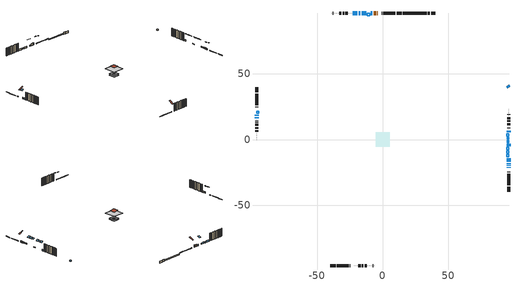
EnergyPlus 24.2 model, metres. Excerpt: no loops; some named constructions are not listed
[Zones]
conditioned space
 floor outside (Floor1 construction): -0.86,-0.86 -0.86,0.86 0.86,0.86 0.86,-0.86 z0.91
 floor adiabatic (Floor2 construction): -2.91,-2.91 -2.91,2.91 2.91,2.91 2.91,-2.91 z0.91
 floor adiabatic (AdiabaticFloorConstruction): -5.38,-5.38 -5.38,5.38 5.38,5.38 5.38,-5.38 z5.79
 floor foundation (Slab1 construction): -1.7,-1.7 -1.7,1.7 1.7,1.7 1.7,-1.7 z-1.07
 floor foundation (Slab1 construction 1): -1.2,-1.2 -1.2,1.2 1.2,1.2 1.2,-1.2 z-1.07
 floor foundation (Slab3 construction): -2.91,-2.91 -2.91,2.91 2.91,2.91 2.91,-2.91 z-0.46
 wall outside (RimJoist1 construction): 14.48,96.13 10.52,96.13 / -39.82,-96.13 -35.86,-96.13 / -96.13,39.82 -96.13,35.86 / 96.13,-39.82 96.13,-35.86 z0.91:1.21
 wall outside (RimJoist2 construction): 9.59,96.13 0.56,96.13 / -34.93,-96.13 -25.9,-96.13 / -96.13,34.93 -96.13,25.9 / 96.13,-34.93 96.13,-25.9 z0.91:1.21
 wall outside (RimJoist3 construction): -0.37,96.13 -0.75,96.13 / -24.97,-96.13 -24.6,-96.13 / -96.13,24.97 -96.13,24.6 / 96.13,-24.97 96.13,-24.6 z0.91:1.21
 wall outside (AdiabaticWallConstruction 1): -3.71,96.13 -4.13,96.13 / -5.06,96.13 -6.91,96.13 z0.91:2.94
 wall outside (AdiabaticWallConstruction): 96.13,-21.63 96.13,-20.95 / 96.13,-20.03 96.13,-19.59 / 96.13,-18.67 96.13,-18.04 / 96.14,39.82 95.2,40.76 / 96.13,-17.11 96.13,-14.15 / -7.84,96.13 -8.97,96.13 / -12.75,96.13 -16.08,96.13 / -17.01,96.13 -18.33,96.13 / -96.13,18.88 -96.13,18.06 / 96.13,5.47 96.13,6.8 / -19.26,96.13 -22.79,96.13 / -96.13,17.13 -96.13,15.99 z0.91:2.13; 96.13,-5.01 96.13,-3.23 z0.91:1.42
 wall outside (Wall10 construction): -23.72,96.13 -23.76,96.13 / -21.63,-96.13 -21.59,-96.13 / -96.13,15.07 -96.13,15.03 / 96.13,7.73 96.13,7.77 z0.91:8.23
 wall outside (Wall11 construction): -24.69,96.13 -24.83,96.13 / -20.67,-96.13 -20.52,-96.13 / -96.13,14.1 -96.13,13.95 / 96.13,8.7 96.13,8.84 z0.91:8.23
 wall outside (Wall12 construction): -25.76,96.13 -25.86,96.13 / -19.59,-96.13 -19.5,-96.13 / -96.13,13.02 -96.13,12.93 / 96.13,9.77 96.13,9.87 z0.91:8.23
 wall outside (Wall1 construction): -26.79,96.13 -28.45,96.13 / -18.57,-96.13 -16.9,-96.13 / -96.13,12 -96.13,10.34 / 96.13,10.8 96.13,12.46 z0.91:8.23
 wall outside (Wall2 construction): -29.38,96.13 -30.64,96.13 / -15.97,-96.13 -14.71,-96.13 / -96.13,9.41 -96.13,8.14 / 96.13,13.39 96.13,14.66 z0.91:8.23
 wall outside (Wall3 construction): -31.57,96.13 -33.06,96.13 / -13.78,-96.13 -12.3,-96.13 / -96.13,7.21 -96.13,5.73 / 96.13,15.58 96.13,17.07 z0.91:8.23
 wall outside (Wall4 construction): -33.98,96.13 -34.05,96.13 / -11.37,-96.13 -11.3,-96.13 / -96.13,4.8 -96.13,4.73 / 96.13,18 96.13,18.06 z0.91:8.23
 wall outside (Wall5 construction): -34.98,96.13 -35.03,96.13 / -10.37,-96.13 -10.32,-96.13 / -96.13,3.81 -96.13,3.76 / 96.13,18.99 96.13,19.04 z0.91:8.23
 wall outside (Wall6 construction): -35.96,96.13 -35.98,96.13 / -9.4,-96.13 -9.38,-96.13 / -96.13,2.83 -96.13,2.81 / 96.13,19.97 96.13,19.99 z0.91:8.23
 wall outside (Wall7 construction): -36.91,96.13 -36.93,96.13 / -8.45,-96.13 -8.43,-96.13 / -96.13,1.88 -96.13,1.86 / 96.13,20.92 96.13,20.94 z0.91:8.23
 wall outside (Wall8 construction): -37.85,96.13 -37.95,96.13 / -7.5,-96.13 -7.41,-96.13 / -96.13,0.93 -96.13,0.84 / 96.13,21.87 96.13,21.96 z0.91:8.23
 wall outside (Wall9 construction): -38.87,96.13 -38.89,96.13 / -6.48,-96.13 -6.46,-96.13 / -96.13,-0.09 -96.13,-0.11 / 96.13,22.89 96.13,22.9 z0.91:8.23
 wall foundation (FoundationWall1 construction): 39.82,96.13 36.77,96.13 z-1.07:0.91
 wall foundation (FoundationWall2 construction): 35.84,96.13 34.32,96.13 z-1.07:0.91
 wall foundation (FoundationWall3 construction): 33.39,96.13 15.41,96.13 z-0.46:0.3
 window (WindowConstruction): 96.13,-21.63 96.13,-20.95 z0.91:2.13
 window (WindowConstruction 10): 96.13,-20.03 96.13,-19.6 z0.91:2.13
 window (WindowConstruction 11): 96.13,-18.67 96.13,-18.04 z0.91:2.13
 window (WindowConstruction 12): 96.13,39.82 95.2,40.76 z0.91:2.13
 window (WindowConstruction 7): 96.13,-17.11 96.13,-14.15 z0.91:2.13
 window (WindowConstruction 8): -7.84,96.13 -8.97,96.13 z0.91:2.13
 window (WindowConstruction 1): 96.13,-5.01 96.13,-3.23 z0.91:1.42
 window (WindowConstruction 2): -12.75,96.13 -16.08,96.13 z0.91:2.13
 window (WindowConstruction 3): -17.01,96.13 -18.33,96.13 z0.91:2.13
 window (WindowConstruction 9): -96.13,18.88 -96.13,18.06 z0.91:2.13
 window (WindowConstruction 4): 96.13,5.47 96.13,6.8 z0.91:2.13
 window (WindowConstruction 5): -19.26,96.13 -22.79,96.13 z0.91:2.13
 window (WindowConstruction 6): -96.13,17.13 -96.13,16 z0.91:2.13
 door (Door): -3.71,96.13 -4.13,96.13 z0.91:2.94
 door (Door 1): -5.06,96.13 -6.91,96.13 z0.91:2.94
 ceiling adiabatic (AdiabaticFloorConstruction): 5.38,-5.38 5.38,5.38 -5.38,5.38 -5.38,-5.38 z5.79
 roof outside (Roof1 construction): -2.43,2.43 -2.43,-2.43 2.43,-2.43 2.43,2.43 z8.23
 roof outside (Roof2 construction): -2.78,96.13,8.23 -2.78,92.18,10.2 -1.67,92.18,10.2 -1.67,96.13,8.23; -22.56,-96.13,8.23 -22.56,-92.18,10.2 -23.67,-92.18,10.2 -23.67,-96.13,8.23; -96.13,22.56,8.23 -92.18,22.56,10.2 -92.18,23.67,10.2 -96.13,23.67,8.23; 96.13,-22.56,8.23 92.18,-22.56,10.2 92.18,-23.67,10.2 96.13,-23.67,8.23
 roof outside (AdiabaticRoofConstruction): -96.14,19.8,8.22 -94.5,19.8,9.04 -94.5,21.63,9.04 -96.14,21.63,8.22; 96.14,-11.39,8.22 94.5,-11.39,9.04 94.5,-13.22,9.04 96.14,-13.22,8.22; 96.14,-8.59,8.22 94.46,-8.59,9.06 94.46,-10.46,9.06 96.14,-10.46,8.22; 96.14,-5.94,8.22 94.59,-5.94,9 94.59,-7.67,9 96.14,-7.67,8.22; 96.14,-0.61,8.22 94.62,-0.61,8.98 94.62,-2.31,8.98 96.14,-2.31,8.22; -11.82,96.14,8.22 -11.82,94.42,9.08 -9.9,94.42,9.08 -9.9,96.14,8.22; 96.14,1.68,8.22 94.91,1.68,8.84 94.91,0.32,8.84 96.14,0.32,8.22; 96.14,4.54,8.22 94.41,4.54,9.09 94.41,2.61,9.09 96.14,2.61,8.22
 skylight (SkylightConstruction): -96.13,19.8,8.23 -94.5,19.8,9.04 -94.5,21.63,9.04 -96.13,21.63,8.23
 skylight (SkylightConstruction 1): 96.13,-11.39,8.23 94.5,-11.39,9.04 94.5,-13.22,9.04 96.13,-13.22,8.23
 skylight (SkylightConstruction 2): 96.13,-8.59,8.23 94.47,-8.59,9.06 94.47,-10.46,9.06 96.13,-10.46,8.23
 skylight (SkylightConstruction 3): 96.13,-5.94,8.23 94.59,-5.94,9 94.59,-7.67,9 96.13,-7.67,8.23
 skylight (SkylightConstruction 4): 96.13,-0.61,8.23 94.62,-0.61,8.98 94.62,-2.31,8.98 96.13,-2.31,8.23
 skylight (SkylightConstruction 5): -11.82,96.13,8.23 -11.82,94.42,9.08 -9.9,94.42,9.08 -9.9,96.13,8.23
 skylight (SkylightConstruction 6): 96.13,1.68,8.23 94.92,1.68,8.83 94.92,0.32,8.83 96.13,0.32,8.23
 skylight (SkylightConstruction 7): 96.13,4.54,8.23 94.41,4.54,9.09 94.41,2.61,9.09 96.13,2.61,8.23
[Schedule:Day:Interval]
mech vent bath fan 1 schedule day: No, 07:00, 0, 08:00, 1, 09:00, 0.2, 24:00, 0
mech vent bath fan 1 schedule default day; mech vent range fan 0 schedule default day; misc plug loads schedule default day; general water use schedule default day; heating setpoint default day; cooling setpoint default day; clothes dryer exhaust 0 schedule default day; cooling season schedule day; cooling season schedule day 2; cooling season schedule default day; exterior lighting schedule default day; natural vent schedule default day: No, 24:00, 0
mech vent range fan 0 schedule day: No, 18:00, 0, 19:00, 1, 20:00, 0.2, 24:00, 0
misc plug loads schedule day: No, 06:00, 0.705882, 07:00, 0.745098, 08:00, 0.803922, 15:00, 0.823529, 16:00, 0.862745, 17:00, 0.921569, 18:00, 0.980392, 19:00, 1, 20:00, 0.980392, 21:00, 0.941176, 22:00, 0.862745, 23:00, 0.784314, 24:00, 0.72549
general water use schedule day: No, 01:00, 0.315068, 03:00, 0.287671, 04:00, 0.342466, 05:00, 0.369863, 06:00, 0.520548, 07:00, 0.60274, 08:00, 0.534247, 10:00, 0.506849, 11:00, 0.465753, 14:00, 0.479452, 15:00, 0.534247, 16:00, 0.589041, 17:00, 0.69863, 18:00, 0.876712, 19:00, 0.890411, 20:00, 0.986301, 21:00, 1, 22:00, 0.863014, 23:00, 0.616438, 24:00, 0.465753
heating setpoint day: No, 07:00, 18, 23:00, 21, 24:00, 18
cooling setpoint day: No, 24:00, 25
clothes dryer exhaust 0 schedule day: No, 01:00, 0.123457, 02:00, 0.0740741, 03:00, 0.0493827, 04:00, 0.0246914, 05:00, 0.0493827, 06:00, 0.0740741, 07:00, 0.197531, 08:00, 0.395062, 09:00, 0.592593, 10:00, 0.839506, 11:00, 0.962963, 12:00, 1, 13:00, 0.91358, 14:00, 0.82716, 15:00, 0.716049, 16:00, 0.753086, 17:00, 0.679012, 18:00, 0.666667, 20:00, 0.62963, 21:00, 0.641975, 22:00, 0.666667, 23:00, 0.54321, 24:00, 0.296296
cooling season schedule day 1: No, 24:00, 1
exterior lighting schedule day: No, 01:00, 0.566667, 03:00, 0.524167, 05:00, 0.495833, 06:00, 0.5525, 07:00, 0.623333, 08:00, 0.580833, 09:00, 0.439167, 10:00, 0.354167, 12:00, 0.34, 13:00, 0.354167, 14:00, 0.396667, 15:00, 0.425, 16:00, 0.495833, 17:00, 0.623333, 18:00, 0.793333, 19:00, 0.906667, 20:00, 0.963333, 21:00, 0.991667, 22:00, 0.920833, 23:00, 0.793333, 24:00, 0.665833
exterior lighting schedule day 1: No, 01:00, 0.528571, 03:00, 0.488929, 05:00, 0.4625, 06:00, 0.515357, 07:00, 0.581429, 08:00, 0.541786, 09:00, 0.409643, 10:00, 0.330357, 12:00, 0.317143, 13:00, 0.330357, 14:00, 0.37, 15:00, 0.396429, 16:00, 0.4625, 17:00, 0.581429, 18:00, 0.74, 19:00, 0.845714, 20:00, 0.898571, 21:00, 0.925, 22:00, 0.858929, 23:00, 0.74, 24:00, 0.621071
exterior lighting schedule day 10: No, 01:00, 0.552381, 03:00, 0.510952, 05:00, 0.483333, 06:00, 0.538571, 07:00, 0.607619, 08:00, 0.56619, 09:00, 0.428095, 10:00, 0.345238, 12:00, 0.331429, 13:00, 0.345238, 14:00, 0.386667, 15:00, 0.414286, 16:00, 0.483333, 17:00, 0.607619, 18:00, 0.773333, 19:00, 0.88381, 20:00, 0.939048, 21:00, 0.966667, 22:00, 0.897619, 23:00, 0.773333, 24:00, 0.649048
exterior lighting schedule day 11: No, 01:00, 0.571429, 03:00, 0.528571, 05:00, 0.5, 06:00, 0.557143, 07:00, 0.628571, 08:00, 0.585714, 09:00, 0.442857, 10:00, 0.357143, 12:00, 0.342857, 13:00, 0.357143, 14:00, 0.4, 15:00, 0.428571, 16:00, 0.5, 17:00, 0.628571, 18:00, 0.8, 19:00, 0.914286, 20:00, 0.971429, 21:00, 1, 22:00, 0.928571, 23:00, 0.8, 24:00, 0.671429
exterior lighting schedule day 2: No, 01:00, 0.485714, 03:00, 0.449286, 05:00, 0.425, 06:00, 0.473571, 07:00, 0.534286, 08:00, 0.497857, 09:00, 0.376429, 10:00, 0.303571, 12:00, 0.291429, 13:00, 0.303571, 14:00, 0.34, 15:00, 0.364286, 16:00, 0.425, 17:00, 0.534286, 18:00, 0.68, 19:00, 0.777143, 20:00, 0.825714, 21:00, 0.85, 22:00, 0.789286, 23:00, 0.68, 24:00, 0.570714
exterior lighting schedule day 3: No, 01:00, 0.442857, 03:00, 0.409643, 05:00, 0.3875, 06:00, 0.431786, 07:00, 0.487143, 08:00, 0.453929, 09:00, 0.343214, 10:00, 0.276786, 12:00, 0.265714, 13:00, 0.276786, 14:00, 0.31, 15:00, 0.332143, 16:00, 0.3875, 17:00, 0.487143, 18:00, 0.62, 19:00, 0.708571, 20:00, 0.752857, 21:00, 0.775, 22:00, 0.719643, 23:00, 0.62, 24:00, 0.520357
exterior lighting schedule day 4: No, 01:00, 0.4, 03:00, 0.37, 05:00, 0.35, 06:00, 0.39, 07:00, 0.44, 08:00, 0.41, 09:00, 0.31, 10:00, 0.25, 12:00, 0.24, 13:00, 0.25, 14:00, 0.28, 15:00, 0.3, 16:00, 0.35, 17:00, 0.44, 18:00, 0.56, 19:00, 0.64, 20:00, 0.68, 21:00, 0.7, 22:00, 0.65, 23:00, 0.56, 24:00, 0.47
exterior lighting schedule day 5: No, 01:00, 0.380952, 03:00, 0.352381, 05:00, 0.333333, 06:00, 0.371429, 07:00, 0.419048, 08:00, 0.390476, 09:00, 0.295238, 10:00, 0.238095, 12:00, 0.228571, 13:00, 0.238095, 14:00, 0.266667, 15:00, 0.285714, 16:00, 0.333333, 17:00, 0.419048, 18:00, 0.533333, 19:00, 0.609524, 20:00, 0.647619, 21:00, 0.666667, 22:00, 0.619048, 23:00, 0.533333, 24:00, 0.447619
exterior lighting schedule day 6: No, 01:00, 0.390476, 03:00, 0.36119, 05:00, 0.341667, 06:00, 0.380714, 07:00, 0.429524, 08:00, 0.400238, 09:00, 0.302619, 10:00, 0.244048, 12:00, 0.234286, 13:00, 0.244048, 14:00, 0.273333, 15:00, 0.292857, 16:00, 0.341667, 17:00, 0.429524, 18:00, 0.546667, 19:00, 0.624762, 20:00, 0.66381, 21:00, 0.683333, 22:00, 0.634524, 23:00, 0.546667, 24:00, 0.45881
exterior lighting schedule day 7: No, 01:00, 0.419048, 03:00, 0.387619, 05:00, 0.366667, 06:00, 0.408571, 07:00, 0.460952, 08:00, 0.429524, 09:00, 0.324762, 10:00, 0.261905, 12:00, 0.251429, 13:00, 0.261905, 14:00, 0.293333, 15:00, 0.314286, 16:00, 0.366667, 17:00, 0.460952, 18:00, 0.586667, 19:00, 0.670476, 20:00, 0.712381, 21:00, 0.733333, 22:00, 0.680952, 23:00, 0.586667, 24:00, 0.492381
exterior lighting schedule day 8: No, 01:00, 0.466667, 03:00, 0.431667, 05:00, 0.408333, 06:00, 0.455, 07:00, 0.513333, 08:00, 0.478333, 09:00, 0.361667, 10:00, 0.291667, 12:00, 0.28, 13:00, 0.291667, 14:00, 0.326667, 15:00, 0.35, 16:00, 0.408333, 17:00, 0.513333, 18:00, 0.653333, 19:00, 0.746667, 20:00, 0.793333, 21:00, 0.816667, 22:00, 0.758333, 23:00, 0.653333, 24:00, 0.548333
exterior lighting schedule day 9: No, 01:00, 0.509524, 03:00, 0.47131, 05:00, 0.445833, 06:00, 0.496786, 07:00, 0.560476, 08:00, 0.522262, 09:00, 0.394881, 10:00, 0.318452, 12:00, 0.305714, 13:00, 0.318452, 14:00, 0.356667, 15:00, 0.382143, 16:00, 0.445833, 17:00, 0.560476, 18:00, 0.713333, 19:00, 0.815238, 20:00, 0.86619, 21:00, 0.891667, 22:00, 0.827976, 23:00, 0.713333, 24:00, 0.59869
[Schedule:Week:Daily]
mech vent bath fan 1 schedule Week Rule - Jan1-Dec31: mech vent bath fan 1 schedule day, mech vent bath fan 1 schedule day, mech vent bath fan 1 schedule day, mech vent bath fan 1 schedule day, mech vent bath fan 1 schedule day, mech vent bath fan 1 schedule day, mech vent bath fan 1 schedule day, mech vent bath fan 1 schedule default day, mech vent bath fan 1 schedule default day, mech vent bath fan 1 schedule default day, mech vent bath fan 1 schedule default day, mech vent bath fan 1 schedule default day
mech vent range fan 0 schedule Week Rule - Jan1-Dec31: mech vent range fan 0 schedule day, mech vent range fan 0 schedule day, mech vent range fan 0 schedule day, mech vent range fan 0 schedule day, mech vent range fan 0 schedule day, mech vent range fan 0 schedule day, mech vent range fan 0 schedule day, mech vent range fan 0 schedule default day, mech vent range fan 0 schedule default day, mech vent range fan 0 schedule default day, mech vent range fan 0 schedule default day, mech vent range fan 0 schedule default day
misc plug loads schedule Week Rule - Jan1-Dec31: misc plug loads schedule day, misc plug loads schedule day, misc plug loads schedule day, misc plug loads schedule day, misc plug loads schedule day, misc plug loads schedule day, misc plug loads schedule day, misc plug loads schedule default day, misc plug loads schedule default day, misc plug loads schedule default day, misc plug loads schedule default day, misc plug loads schedule default day
general water use schedule Week Rule - Jan1-Dec31: general water use schedule day, general water use schedule day, general water use schedule day, general water use schedule day, general water use schedule day, general water use schedule day, general water use schedule day, general water use schedule default day, general water use schedule default day, general water use schedule default day, general water use schedule default day, general water use schedule default day
heating setpoint Week Rule - Jan1-Dec31: heating setpoint day, heating setpoint day, heating setpoint day, heating setpoint day, heating setpoint day, heating setpoint day, heating setpoint day, heating setpoint default day, heating setpoint default day, heating setpoint default day, heating setpoint default day, heating setpoint default day
cooling setpoint Week Rule - Jan1-Dec31: cooling setpoint day, cooling setpoint day, cooling setpoint day, cooling setpoint day, cooling setpoint day, cooling setpoint day, cooling setpoint day, cooling setpoint default day, cooling setpoint default day, cooling setpoint default day, cooling setpoint default day, cooling setpoint default day
clothes dryer exhaust 0 schedule Week Rule - Jan1-Dec31: clothes dryer exhaust 0 schedule day, clothes dryer exhaust 0 schedule day, clothes dryer exhaust 0 schedule day, clothes dryer exhaust 0 schedule day, clothes dryer exhaust 0 schedule day, clothes dryer exhaust 0 schedule day, clothes dryer exhaust 0 schedule day, clothes dryer exhaust 0 schedule default day, clothes dryer exhaust 0 schedule default day, clothes dryer exhaust 0 schedule default day, clothes dryer exhaust 0 schedule default day, clothes dryer exhaust 0 schedule default day
cooling season schedule Week Rule - Jan1-May26: cooling season schedule day, cooling season schedule day, cooling season schedule day, cooling season schedule day, cooling season schedule day, cooling season schedule day, cooling season schedule day, cooling season schedule default day, cooling season schedule default day, cooling season schedule default day, cooling season schedule default day, cooling season schedule default day
cooling season schedule Week Rule - May27-Jun2: cooling season schedule day, cooling season schedule day, cooling season schedule day, cooling season schedule day, cooling season schedule day, cooling season schedule day 1, cooling season schedule day 1, cooling season schedule default day, cooling season schedule default day, cooling season schedule default day, cooling season schedule default day, cooling season schedule default day
cooling season schedule Week Rule - Jun3-Aug25: cooling season schedule day 1, cooling season schedule day 1, cooling season schedule day 1, cooling season schedule day 1, cooling season schedule day 1, cooling season schedule day 1, cooling season schedule day 1, cooling season schedule default day, cooling season schedule default day, cooling season schedule default day, cooling season schedule default day, cooling season schedule default day
cooling season schedule Week Rule - Aug26-Sep1: cooling season schedule day 1, cooling season schedule day 1, cooling season schedule day 1, cooling season schedule day 1, cooling season schedule day 1, cooling season schedule day 1, cooling season schedule day 2, cooling season schedule default day, cooling season schedule default day, cooling season schedule default day, cooling season schedule default day, cooling season schedule default day
cooling season schedule Week Rule - Sep2-Dec31: cooling season schedule day 2, cooling season schedule day 2, cooling season schedule day 2, cooling season schedule day 2, cooling season schedule day 2, cooling season schedule day 2, cooling season schedule day 2, cooling season schedule default day, cooling season schedule default day, cooling season schedule default day, cooling season schedule default day, cooling season schedule default day
exterior lighting schedule Week Rule - Jan1-Jan27: exterior lighting schedule day, exterior lighting schedule day, exterior lighting schedule day, exterior lighting schedule day, exterior lighting schedule day, exterior lighting schedule day, exterior lighting schedule day, exterior lighting schedule default day, exterior lighting schedule default day, exterior lighting schedule default day, exterior lighting schedule default day, exterior lighting schedule default day
exterior lighting schedule Week Rule - Jan28-Feb3: exterior lighting schedule day, exterior lighting schedule day, exterior lighting schedule day, exterior lighting schedule day, exterior lighting schedule day 1, exterior lighting schedule day 1, exterior lighting schedule day 1, exterior lighting schedule default day, exterior lighting schedule default day, exterior lighting schedule default day, exterior lighting schedule default day, exterior lighting schedule default day
exterior lighting schedule Week Rule - Feb4-Feb24: exterior lighting schedule day 1, exterior lighting schedule day 1, exterior lighting schedule day 1, exterior lighting schedule day 1, exterior lighting schedule day 1, exterior lighting schedule day 1, exterior lighting schedule day 1, exterior lighting schedule default day, exterior lighting schedule default day, exterior lighting schedule default day, exterior lighting schedule default day, exterior lighting schedule default day
exterior lighting schedule Week Rule - Feb25-Mar3: exterior lighting schedule day 1, exterior lighting schedule day 1, exterior lighting schedule day 1, exterior lighting schedule day 1, exterior lighting schedule day 2, exterior lighting schedule day 2, exterior lighting schedule day 2, exterior lighting schedule default day, exterior lighting schedule default day, exterior lighting schedule default day, exterior lighting schedule default day, exterior lighting schedule default day
exterior lighting schedule Week Rule - Mar4-Mar31: exterior lighting schedule day 2, exterior lighting schedule day 2, exterior lighting schedule day 2, exterior lighting schedule day 2, exterior lighting schedule day 2, exterior lighting schedule day 2, exterior lighting schedule day 2, exterior lighting schedule default day, exterior lighting schedule default day, exterior lighting schedule default day, exterior lighting schedule default day, exterior lighting schedule default day
exterior lighting schedule Week Rule - Apr1-Apr28: exterior lighting schedule day 3, exterior lighting schedule day 3, exterior lighting schedule day 3, exterior lighting schedule day 3, exterior lighting schedule day 3, exterior lighting schedule day 3, exterior lighting schedule day 3, exterior lighting schedule default day, exterior lighting schedule default day, exterior lighting schedule default day, exterior lighting schedule default day, exterior lighting schedule default day
exterior lighting schedule Week Rule - Apr29-May5: exterior lighting schedule day 3, exterior lighting schedule day 3, exterior lighting schedule day 4, exterior lighting schedule day 4, exterior lighting schedule day 4, exterior lighting schedule day 4, exterior lighting schedule day 4, exterior lighting schedule default day, exterior lighting schedule default day, exterior lighting schedule default day, exterior lighting schedule default day, exterior lighting schedule default day
exterior lighting schedule Week Rule - May6-May26: exterior lighting schedule day 4, exterior lighting schedule day 4, exterior lighting schedule day 4, exterior lighting schedule day 4, exterior lighting schedule day 4, exterior lighting schedule day 4, exterior lighting schedule day 4, exterior lighting schedule default day, exterior lighting schedule default day, exterior lighting schedule default day, exterior lighting schedule default day, exterior lighting schedule default day
exterior lighting schedule Week Rule - May27-Jun2: exterior lighting schedule day 4, exterior lighting schedule day 4, exterior lighting schedule day 4, exterior lighting schedule day 4, exterior lighting schedule day 4, exterior lighting schedule day 5, exterior lighting schedule day 5, exterior lighting schedule default day, exterior lighting schedule default day, exterior lighting schedule default day, exterior lighting schedule default day, exterior lighting schedule default day
exterior lighting schedule Week Rule - Jun3-Jun30: exterior lighting schedule day 5, exterior lighting schedule day 5, exterior lighting schedule day 5, exterior lighting schedule day 5, exterior lighting schedule day 5, exterior lighting schedule day 5, exterior lighting schedule day 5, exterior lighting schedule default day, exterior lighting schedule default day, exterior lighting schedule default day, exterior lighting schedule default day, exterior lighting schedule default day
exterior lighting schedule Week Rule - Jul1-Jul28: exterior lighting schedule day 6, exterior lighting schedule day 6, exterior lighting schedule day 6, exterior lighting schedule day 6, exterior lighting schedule day 6, exterior lighting schedule day 6, exterior lighting schedule day 6, exterior lighting schedule default day, exterior lighting schedule default day, exterior lighting schedule default day, exterior lighting schedule default day, exterior lighting schedule default day
exterior lighting schedule Week Rule - Jul29-Aug4: exterior lighting schedule day 6, exterior lighting schedule day 6, exterior lighting schedule day 6, exterior lighting schedule day 7, exterior lighting schedule day 7, exterior lighting schedule day 7, exterior lighting schedule day 7, exterior lighting schedule default day, exterior lighting schedule default day, exterior lighting schedule default day, exterior lighting schedule default day, exterior lighting schedule default day
exterior lighting schedule Week Rule - Aug5-Aug25: exterior lighting schedule day 7, exterior lighting schedule day 7, exterior lighting schedule day 7, exterior lighting schedule day 7, exterior lighting schedule day 7, exterior lighting schedule day 7, exterior lighting schedule day 7, exterior lighting schedule default day, exterior lighting schedule default day, exterior lighting schedule default day, exterior lighting schedule default day, exterior lighting schedule default day
exterior lighting schedule Week Rule - Aug26-Sep1: exterior lighting schedule day 7, exterior lighting schedule day 7, exterior lighting schedule day 7, exterior lighting schedule day 7, exterior lighting schedule day 7, exterior lighting schedule day 7, exterior lighting schedule day 8, exterior lighting schedule default day, exterior lighting schedule default day, exterior lighting schedule default day, exterior lighting schedule default day, exterior lighting schedule default day
exterior lighting schedule Week Rule - Sep2-Sep29: exterior lighting schedule day 8, exterior lighting schedule day 8, exterior lighting schedule day 8, exterior lighting schedule day 8, exterior lighting schedule day 8, exterior lighting schedule day 8, exterior lighting schedule day 8, exterior lighting schedule default day, exterior lighting schedule default day, exterior lighting schedule default day, exterior lighting schedule default day, exterior lighting schedule default day
exterior lighting schedule Week Rule - Sep30-Oct6: exterior lighting schedule day 8, exterior lighting schedule day 9, exterior lighting schedule day 9, exterior lighting schedule day 9, exterior lighting schedule day 9, exterior lighting schedule day 9, exterior lighting schedule day 9, exterior lighting schedule default day, exterior lighting schedule default day, exterior lighting schedule default day, exterior lighting schedule default day, exterior lighting schedule default day
exterior lighting schedule Week Rule - Oct7-Oct27: exterior lighting schedule day 9, exterior lighting schedule day 9, exterior lighting schedule day 9, exterior lighting schedule day 9, exterior lighting schedule day 9, exterior lighting schedule day 9, exterior lighting schedule day 9, exterior lighting schedule default day, exterior lighting schedule default day, exterior lighting schedule default day, exterior lighting schedule default day, exterior lighting schedule default day
exterior lighting schedule Week Rule - Oct28-Nov3: exterior lighting schedule day 9, exterior lighting schedule day 9, exterior lighting schedule day 9, exterior lighting schedule day 9, exterior lighting schedule day 10, exterior lighting schedule day 10, exterior lighting schedule day 10, exterior lighting schedule default day, exterior lighting schedule default day, exterior lighting schedule default day, exterior lighting schedule default day, exterior lighting schedule default day
exterior lighting schedule Week Rule - Nov4-Nov24: exterior lighting schedule day 10, exterior lighting schedule day 10, exterior lighting schedule day 10, exterior lighting schedule day 10, exterior lighting schedule day 10, exterior lighting schedule day 10, exterior lighting schedule day 10, exterior lighting schedule default day, exterior lighting schedule default day, exterior lighting schedule default day, exterior lighting schedule default day, exterior lighting schedule default day
exterior lighting schedule Week Rule - Nov25-Dec1: exterior lighting schedule day 10, exterior lighting schedule day 10, exterior lighting schedule day 10, exterior lighting schedule day 10, exterior lighting schedule day 10, exterior lighting schedule day 10, exterior lighting schedule day 11, exterior lighting schedule default day, exterior lighting schedule default day, exterior lighting schedule default day, exterior lighting schedule default day, exterior lighting schedule default day
exterior lighting schedule Week Rule - Dec2-Dec31: exterior lighting schedule day 11, exterior lighting schedule day 11, exterior lighting schedule day 11, exterior lighting schedule day 11, exterior lighting schedule day 11, exterior lighting schedule day 11, exterior lighting schedule day 11, exterior lighting schedule default day, exterior lighting schedule default day, exterior lighting schedule default day, exterior lighting schedule default day, exterior lighting schedule default day
natural vent schedule Week Rule - Jan1-Dec31: natural vent schedule default day, natural vent schedule default day, natural vent schedule default day, natural vent schedule default day, natural vent schedule default day, natural vent schedule default day, natural vent schedule default day, natural vent schedule default day, natural vent schedule default day, natural vent schedule default day, natural vent schedule default day, natural vent schedule default day
[Schedule:Year]
heating setpoint: heating setpoint Week Rule - Jan1-Dec31, 1, 1, 12, 31
cooling setpoint: cooling setpoint Week Rule - Jan1-Dec31, 1, 1, 12, 31
clothes dryer exhaust 0 schedule: clothes dryer exhaust 0 schedule Week Rule - Jan1-Dec31, 1, 1, 12, 31
cooling season schedule: cooling season schedule Week Rule - Jan1-May26, 1, 1, 5, 26, cooling season schedule Week Rule - May27-Jun2, 5, 27, 6, 2, cooling season schedule Week Rule - Jun3-Aug25, 6, 3, 8, 25, cooling season schedule Week Rule - Aug26-Sep1, 8, 26, 9, 1, cooling season schedule Week Rule - Sep2-Dec31, 9, 2, 12, 31
natural vent schedule: natural vent schedule Week Rule - Jan1-Dec31, 1, 1, 12, 31
